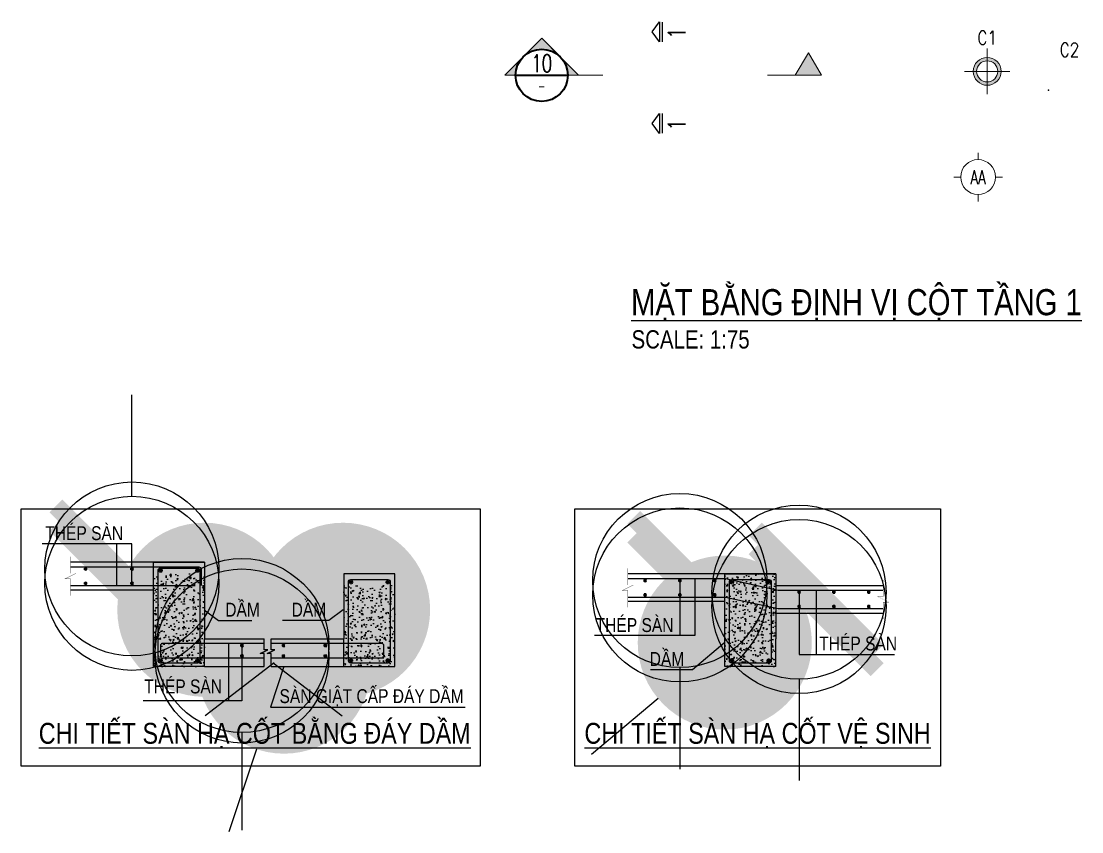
# Model space of a CAD drawing. Header units: millimetres. Extents: x -16234 to 41958, y -634 to 22853.
# Drawn here: x -16234 to -1004, y -634 to 11008 of the extents above; entities that cross this region are included whole.
import ezdxf
from ezdxf.enums import TextEntityAlignment as Align

# ---------------------------------------------------------------- set-up
doc = ezdxf.new("R2010")
doc.units = ezdxf.units.MM
doc.linetypes.add('$0$HIDDEN2_DBIM', pattern=[4.762499999999999, 3.175, -1.5875])
doc.linetypes.add('DASHDOT2_DBIM', pattern=[12.7, 6.35, -3.175, 0, -3.175])
for name, color, linetype, lineweight in [('DCE_Beam', 3, '$0$HIDDEN2_DBIM', 25), ('DCE_Block', 8, 'Continuous', 9), ('DCE_Coc', 2, 'Continuous', 13), ('DCE_NAME', 2, 'Continuous', 25), ('Dce_text', 2, 'Continuous', 30), ('DCE_TextCoc', 2, 'Continuous', 15), ('DCE_ThepChu', 1, 'Continuous', 35), ('DCE_Truc', 8, 'DASHDOT2_DBIM', 13), ('S-_GEN-SYM-_S---', 60, 'Continuous', 13)]:
    doc.layers.add(name, color=color, linetype=linetype, lineweight=lineweight)
doc.layers.add('DCE_Note', color=117, linetype='Continuous')
doc.layers.add('POINTS', color=5, linetype='Continuous')
doc.styles.add('Dce_Text', font='simplex.shx', dxfattribs={"width": 0.8, "bigfont": 'vtxt.shx'})
doc.styles.add('Dce_Text2', font='arial.ttf', dxfattribs={"width": 0.8})
doc.dimstyles.new('Dce_207MV', dxfattribs={"dimscale": 25, "dimtxt": 2, "dimasz": 1.5, "dimexe": 1, "dimexo": 2, "dimgap": 1, "dimtad": 1, "dimdec": 0, "dimrnd": 5, "dimtxsty": 'Dce_Text', "dimblk": 'ARCHTICK', "dimcen": 2.5, "dimclrd": 8, "dimclre": 8, "dimclrt": 3, "dimadec": 0, "dimazin": 0, "dimtfac": 1, "dimtdec": 0, "dimtix": 1, "dimtmove": 2, "dimatfit": 3, "dimldrblk": 'DOTBLANK', "dimfxl": 1, "dimarcsym": 0})
doc.dimstyles.new('Dce_208MV', dxfattribs={"dimscale": 25, "dimtxt": 2, "dimasz": 1.5, "dimexe": 1, "dimexo": 2, "dimgap": 1, "dimtad": 1, "dimdec": 0, "dimrnd": 5, "dimtxsty": 'Dce_Text', "dimblk": 'ARCHTICK', "dimcen": 2.5, "dimclrd": 8, "dimclre": 8, "dimclrt": 3, "dimadec": 0, "dimazin": 0, "dimtfac": 1, "dimtdec": 0, "dimtix": 1, "dimtmove": 2, "dimatfit": 3, "dimldrblk": 'ARCHTICK', "dimfxl": 1, "dimarcsym": 0})

# ---------------------------------------------------------------- blocks, each defined once
blk = doc.blocks.new('Dce_TenTruc')
at = {"layer": 'DCE_Block'}
blk.add_circle((0, 0), 2.5, dxfattribs=at)
at = {"layer": 'DCE_Truc'}
for p, q in [((0, 3.5), (0, 2.5)), ((-3.5, 0), (-2.5, 0)), ((2.5, 0), (3.5, 0)), ((0, -2.5), (0, -3.5))]:
    blk.add_line(p, q, dxfattribs=at)
at = {"layer": 'Dce_text', "color": 11, "style": 'Dce_Text', "width": 0.7}
blk.add_attdef('TRUC', text='', height=2, dxfattribs=at).set_placement((0, -1), align=Align.CENTER)
blk = doc.blocks.new('*U123')
for points in [[(-0.418706329059205, 9.230631587873628), (-0.418706329059205, 6.354648971755065), (-1.455082168482477, 7.792640279814346), (-0.418706329059205, 9.230631587873628)], [(-0.418706329059205, -3.907856504171758), (-0.418706329059205, -6.783839120290321), (-1.455082168482477, -5.34584781223104), (-0.418706329059205, -3.907856504171758)]]:
    blk.add_lwpolyline(points)
at = {"const_width": 0.1944444444444444}
for points in [[(0, 6.354648971755065), (0, 9.230631587873628)], [(0, -6.783839120290321), (0, -3.907856504171758)]]:
    blk.add_lwpolyline(points, dxfattribs=at)
at = {"style": 'Dce_Text', "width": 0.8, "flags": 8}
for tag, p in [('1', (2.061202279641293, 7.61424573407157)), ('2', (2.061202279641294, -5.524242357973816))]:
    blk.add_attdef(tag, text='', height=2.5, rotation=89.99999999999999, dxfattribs=at).set_placement(p, align=Align.MIDDLE)
blk = doc.blocks.new('*U125')
at = {"layer": 'S-_GEN-SYM-_S---'}
for points in [[(5.312330611468756, 5.293789407753501), (-0.0002710121452219867, 10.62550633046663), (-5.313087849094019, 5.29400385816246, -0.4152540894159081)], [(80.32947263060507, -0.009342310959593595), (76.57931501870337, 6.486423974210896), (72.82947263197615, -0.009190940162023587)]]:
    blk.add_hatch(color=256, dxfattribs=at).paths.add_polyline_path(points)
h = blk.add_hatch(color=256, dxfattribs=at)
edge = h.paths.add_edge_path()
edge.add_line((-7.499999998631615, 0.0001513707993890563), (-10.58735540892491, 0.0002136821928455391))
edge.add_line((-10.58735540892491, 0.0002136821928455391), (-5.312623253195178, 5.293497526187438))
edge.add_arc((-0.001822563420988743, 0.000288584323971719), 7.498177436466102, 135.0950519680654, 180.0010484889052)
h = blk.add_hatch(color=256, dxfattribs=at)
edge = h.paths.add_edge_path()
edge.add_line((7.49999999864071, -0.000151370795751261), (10.58735540893855, -0.0002136821892078358))
edge.add_line((10.58735540893855, -0.0002136821892078358), (5.312836923801362, 5.293283074936528))
edge.add_arc((0.00182257508110073, 0.0002885107637742301), 7.498177436462464, -0.003361264397199193, 44.90263525644258, ccw=False)
blk.add_line((0.0002353001873825751, 10.62499999770786), (10.58735540893673, -0.000213682137366601), dxfattribs=at)
at = {"layer": 'S-_GEN-SYM-_S---', "color": 11, "lineweight": 35}
blk.add_line((-7.499979126230752, -5.52254639588079e-14), (7.499979126230752, 5.52254639588079e-14), dxfattribs=at)
at = {"layer": 'S-_GEN-SYM-_S---'}
for points in [[(-5.313087849094019, 5.29400385816246), (-0.0002710121452219867, 10.62550633046663), (5.312330611468756, 5.293789407753501)], [(64.8294726336055, -0.00902947797795227), (80.32947263060507, -0.009342310959593595), (76.57931501870337, 6.486423974210896), (72.82947263197615, -0.009190940162023587)], [(17.58735540756196, -0.0003549616002712243), (7.499514544534087, 0.0003549616002467126)]]:
    blk.add_lwpolyline(points, dxfattribs=at)
for points in [[(-7.499999998631615, 0.0001513707993890563), (-10.58735540892491, 0.0002136821928455391), (-5.312623253195178, 5.293497526187438, 0.1984860058438009), (-7.499999998631615, 0.0001513707993890563, -0.6106545196669084)], [(7.49999999864071, -0.000151370795751261), (10.58735540893855, -0.0002136821892078358), (5.312836923801362, 5.293283074936528, -0.1984860058438009), (7.49999999864071, -0.000151370795751261, 0.6106545196669084)]]:
    blk.add_lwpolyline(points, format="xyb", dxfattribs=at)
at = {"layer": 'S-_GEN-SYM-_S---', "color": 11, "lineweight": 35}
blk.add_circle((5.366018740460274e-11, 3.951226780548373e-25), 7.500000000163705, dxfattribs=at)
at = {"layer": 'S-_GEN-SYM-_S---', "color": 11, "lineweight": 35, "style": 'Dce_Text', "width": 0.7}
for tag, height, p in [('10', 5, (-0.001270858261705143, 3.437003220974276)), ('-', 3.5, (0.002479141758158221, -3.089869247472961))]:
    blk.add_attdef(tag, text='', height=height, dxfattribs=at).set_placement(p, align=Align.MIDDLE_CENTER)
blk = doc.blocks.new('DCE_Section')
ref = blk.add_blockref('*U125', (-1732.823656246892, 0.1744581830807874), dxfattribs=dict(xscale=50, yscale=50, zscale=50))
ref.add_attrib('-', '-', dxfattribs={"layer": 'S-_GEN-SYM-_S---', "color": 11, "lineweight": 35, "height": 160, "style": 'Dce_Text', "width": 0.6}).set_placement((-1732.699699158908, -154.3190041904218), align=Align.MIDDLE_CENTER)
ref.add_attrib('10', '10', dxfattribs={"layer": 'S-_GEN-SYM-_S---', "color": 11, "lineweight": 35, "height": 249.9999999999999, "rotation": 359.9999999995829, "style": 'Dce_Text', "width": 0.7}).set_placement((-1732.887199159955, 172.0246192318973), align=Align.MIDDLE_CENTER)
at = {"layer": 'DCE_NAME'}
ref = blk.add_blockref('*U123', (0.08806433604877384, -155.8594061150761), dxfattribs=dict(at, xscale=100, yscale=100, zscale=100))
ref.add_attrib('2', '1', dxfattribs={"layer": '0', "height": 250, "rotation": 90, "style": 'Dce_Text', "width": 0.8}).set_placement((206.2082923001781, -708.2836419124615), align=Align.MIDDLE)
ref.add_attrib('1', '1', dxfattribs={"layer": '0', "height": 250, "rotation": 90, "style": 'Dce_Text', "width": 0.8}).set_placement((206.2082923001781, 605.5651672920685), align=Align.MIDDLE)
blk = doc.blocks.new('*U144')
at = {"ltscale": 150}
h = blk.add_hatch(color=256, dxfattribs=at)
h.dxf.hatch_style = 1
h.paths.add_polyline_path([(-7.275957614289305e-12, 2.000000000029104), (-7.275957614289305e-12, 1.520000000015134, -0.4142135623730951), (1.52000000002241, 1.455191522847273e-11), (2.000000000007276, 1.455191522847273e-11, 0.414213562373095)])
h.paths.add_polyline_path([(-7.275957614289305e-12, 1.520000000015134), (-7.275957614289305e-12, 2.000000000029104, 0.414213562373095), (-2.000000000021828, 1.455191522847273e-11), (-1.520000000036962, 1.455191522847273e-11, -0.414213562373095)])
h.paths.add_polyline_path([(-1.520000000036962, 1.455191522847273e-11), (-2.000000000021828, 1.455191522847273e-11, 0.414213562373095), (-7.275957614289305e-12, -2), (-7.275957614289305e-12, -1.520000000000582, -0.4142135623730949)])
h.paths.add_polyline_path([(2.000000000007276, 1.455191522847273e-11), (1.52000000002241, 1.455191522847273e-11, -0.414213562373095), (-7.275957614289305e-12, -1.520000000000582), (-7.275957614289305e-12, -2, 0.414213562373095)])
at = {"ltscale": 100}
for p, q in [((-7.275957614289305e-12, -3.268571428600033), (-7.275957614289305e-12, 3.268571428600033)), ((-3.268571428578205, 1.455191522847273e-11), (3.268571428621861, 1.455191522847273e-11))]:
    blk.add_line(p, q, dxfattribs=at)
at = {"ltscale": 150}
for radius in [2.000000000014551, 1.520000000011059]:
    blk.add_circle((-7.275957614289305e-12, 1.455191522847273e-11), radius, dxfattribs=at)
at = {"layer": 'POINTS', "ltscale": 0.1}
blk.add_point((-3.637978807123477e-11, -1.45483625147939e-11), dxfattribs=at)
at = {"layer": 'DCE_TextCoc', "style": 'Dce_Text', "width": 0.8}
blk.add_attdef('PILE.TAG', text='', height=2, dxfattribs=at).set_placement((0, 4.836453685267498), align=Align.MIDDLE_CENTER)
blk = doc.blocks.new('*U129')
at = {"layer": 'POINTS', "ltscale": 0.1}
blk.add_point((-3.637978807123477e-11, -1.45483625147939e-11), dxfattribs=at)
at = {"style": 'Dce_Text', "width": 0.8}
blk.add_attdef('PILE.TAG2', text='', height=2, dxfattribs=at).set_placement((2.997961835741516, 5.787249758021171), align=Align.MIDDLE_CENTER)
blk = doc.blocks.new('DCE_Plan header 1')
at = {"color": 2, "style": 'Dce_Text2', "width": 0.8, "flags": 8}
for tag, p in [('DRAWING-E', (-0.5101995803561294, 8.253288589412477)), ('DRAWING-VN', (-0.5101995803561294, 0.2813025729028595))]:
    blk.add_attdef(tag, p, '', height=4, dxfattribs=at)
at = {"color": 11, "lineweight": 35, "style": 'Dce_Text2', "width": 0.8, "flags": 8}
blk.add_attdef('SCALE_1:100', (-0.4156547906932246, -6.092503715033672), '', height=2.8, dxfattribs=at)
blk = doc.blocks.new('Dce_McThepChu')
at = {"color": 0}
for p, q in [((-0.5, 0), (0.5, 0)), ((-0.3535533905960619, 0.353553390592424), (0.3535533905960619, -0.353553390592424)), ((0.3535533905960619, 0.353553390592424), (-0.3535533905960619, -0.353553390592424)), ((0, 0.5), (0, -0.5))]:
    blk.add_line(p, q, dxfattribs=at)
at = {"color": 0, "const_width": 0.08333333333333334}
blk.add_lwpolyline([(-0.5, -1.818989403545856e-12, 1), (0.5000000000145519, -1.818989403545856e-12, 1), (-0.5, -1.818989403545856e-12, 1)], format="xyb", dxfattribs=at)
blk = doc.blocks.new('*U147')
at = {"layer": 'DCE_ThepChu', "xscale": 14, "yscale": 14, "zscale": 18}
for p in [(-1.01863406598568e-10, 30.99999999982538), (-1.01863406598568e-10, -30.99999999982538)]:
    blk.add_blockref('Dce_McThepChu', p, dxfattribs=at)
blk = doc.blocks.new('*U148')
at = {"layer": 'DCE_ThepChu', "xscale": -14, "yscale": 14, "zscale": 18}
for p in [(1.01863406598568e-10, 22.49999999982538), (1.01863406598568e-10, -22.49999999982538)]:
    blk.add_blockref('Dce_McThepChu', p, dxfattribs=at)
blk = doc.blocks.new('_ArchTick')
at = {"color": 0, "linetype": 'ByBlock', "const_width": 0.15}
blk.add_lwpolyline([(-0.5, -0.5), (0.5, 0.5)], dxfattribs=at)
blk = doc.blocks.new('_DotBlank')
at = {"color": 0, "linetype": 'ByBlock', "lineweight": -2}
blk.add_line((-0.5, 0), (-1, 0), dxfattribs=at)
blk.add_circle((0, 0), 0.5, dxfattribs=at)
blk = doc.blocks.new('*U151')
at = {"layer": 'DCE_ThepChu', "xscale": 0.4666666666666667, "yscale": 0.4666666666666667, "zscale": 0.6}
for p in [(-3.395446886618932e-12, 1.033333333327513), (-3.395446886618932e-12, -1.033333333327513)]:
    blk.add_blockref('Dce_McThepChu', p, dxfattribs=at)
blk = doc.blocks.new('*U152')
at = {"layer": 'DCE_Note', "color": 0, "linetype": 'ByBlock', "lineweight": -2, "transparency": 16777216}
for p in [(-10, 0), (-5, 0), (0, 0)]:
    blk.add_blockref('*U151', p, dxfattribs=at)
blk = doc.blocks.new('*U153')
at = {"layer": 'DCE_ThepChu', "xscale": 0.4666666666666667, "yscale": 0.4666666666666667, "zscale": 0.6}
for p in [(-3.395446886618932e-12, 1.033333333327513), (-3.395446886618932e-12, -1.033333333327513)]:
    blk.add_blockref('Dce_McThepChu', p, dxfattribs=at)
blk = doc.blocks.new('*U154')
at = {"layer": 'DCE_Note', "color": 0, "linetype": 'ByBlock', "lineweight": -2, "transparency": 16777216}
for p in [(-10, 0), (-5, 0), (0, 0)]:
    blk.add_blockref('*U153', p, dxfattribs=at)
blk = doc.blocks.new('SanHaCoteDayDam')
at = {"layer": 'DCE_Note'}
h = blk.add_hatch(dxfattribs=at)
h.set_pattern_fill('AR-CONC', scale=0.2666666666666667)
h.set_pattern_definition([(49.99999999999999, (417.4799378515054, -11665.21003594331), (1.912693820268676, -0.1673390266202536), [0.2, -2.2]), (355, (417.4799378515054, -11665.21003594331), (-0.3700035563013334, 2.005845689866698), [0.16, -1.76]), (100.45144446, (417.6393290008382, -11665.22398086065), (1.542690257938965, 1.838506642583012), [0.1699738453333329, -1.869712298666663]), (46.18420000000002, (417.4799378515054, -11664.67670260998), (2.84597688179086, -0.4413847487815374), [0.3, -3.3]), (96.63563549, (417.7171025048382, -11664.71348476198), (2.492431855131275, 2.597649602065468), [0.254960912, -2.804570026666667]), (351.1841639899999, (417.4799378515054, -11664.67670260998), (2.492431853479395, 2.597649600719974), [0.2400000000000001, -2.640000002666667]), (21, (417.7466045181718, -11664.81003594331), (1.591752138982564, -1.07365037510757), [0.2, -2.2]), (326.0000000000001, (417.7466045181718, -11664.81003594331), (0.6488408851242179, 1.933733453458275), [0.16, -1.76]), (71.45144474, (417.8792505288384, -11664.89950680731), (2.240593004613256, 0.8600830741502768), [0.16997384, -1.869712298666667]), (37.50000000000001, (417.4799378515054, -11665.21003594331), (0.03242628084610845, 0.887716943550164), [0, -1.738666666666667, 0, -1.786666666666667, 0, -1.766666666666667]), (7.499999999999998, (417.4799378515054, -11665.21003594331), (0.7015187665123963, 1.051764565019627), [0, -1.018666666666667, 0, -1.698666666666667, 0, -0.6733333333333333]), (327.5, (416.8852711848385, -11665.21003594331), (1.423526496459757, -0.06014632462501268), [0, -0.6666666666666669, 0, -2.080000000000001, 0, -2.760000000000001]), (317.5, (416.618604518172, -11665.21003594331), (1.555163118246363, 0.2669466195528473), [0, -0.8666666666666669, 0, -1.381333333333334, 0, -1.96])])
h.paths.add_polyline_path([(18.99637891915333, 27.64274116497154), (26.32971225248727, 27.64274116497154), (26.32971225248727, 14.30940783163623), (18.99637891915333, 14.30940783163623)])
h = blk.add_hatch(dxfattribs=at)
h.set_pattern_fill('AR-CONC', scale=0.2666666666666667)
h.set_pattern_definition([(49.99999999999999, (447.1466045181896, -11665.21003594331), (1.912693820268676, -0.1673390266202536), [0.2, -2.2]), (355, (447.1466045181896, -11665.21003594331), (-0.3700035563013334, 2.005845689866698), [0.16, -1.76]), (100.45144446, (447.3059956675224, -11665.22398086065), (1.542690257938965, 1.838506642583012), [0.1699738453333328, -1.869712298666663]), (46.18420000000002, (447.1466045181896, -11664.67670260998), (2.84597688179086, -0.4413847487815374), [0.3, -3.3]), (96.63563549, (447.3837691715225, -11664.71348476198), (2.492431855131275, 2.597649602065468), [0.254960912, -2.804570026666667]), (351.1841639899999, (447.1466045181896, -11664.67670260998), (2.492431853479395, 2.597649600719974), [0.2400000000000001, -2.640000002666667]), (21, (447.4132711848561, -11664.81003594331), (1.591752138982564, -1.07365037510757), [0.2, -2.2]), (326.0000000000001, (447.4132711848561, -11664.81003594331), (0.6488408851242179, 1.933733453458275), [0.16, -1.76]), (71.45144474, (447.5459171955226, -11664.89950680731), (2.240593004613256, 0.8600830741502768), [0.16997384, -1.869712298666667]), (37.50000000000001, (447.1466045181896, -11665.21003594331), (0.03242628084610845, 0.887716943550164), [0, -1.738666666666667, 0, -1.786666666666667, 0, -1.766666666666667]), (7.499999999999998, (447.1466045181896, -11665.21003594331), (0.7015187665123963, 1.051764565019627), [0, -1.018666666666667, 0, -1.698666666666667, 0, -0.6733333333333333]), (327.5, (446.5519378515228, -11665.21003594331), (1.423526496459757, -0.06014632462501268), [0, -0.6666666666666669, 0, -2.080000000000001, 0, -2.760000000000001]), (317.5, (446.2852711848564, -11665.21003594331), (1.555163118246363, 0.2669466195528473), [0, -0.8666666666666669, 0, -1.381333333333334, 0, -1.96])])
h.paths.add_polyline_path([(46.32971225250456, 25.97607449830502), (53.66304558583759, 25.97607449830502), (53.66304558583759, 14.30940783163623), (46.32971225250456, 14.30940783163623)])
at = {"layer": 'DCE_Note', "color": 7}
for p, q in [((26.32971225248727, 29.30940783163828), (7.067695546325893, 29.30940783163624)), ((18.99637891915333, 25.30940783163828), (18.99637891915333, 29.30940783163828)), ((18.99637891915333, 25.30940783163828), (7.067695546325893, 25.30940783163828)), ((26.32971225248727, 18.30940783163624), (34.8837825333412, 18.30940783163624)), ((26.32971225248727, 14.30940783163623), (26.32971225248727, 18.30940783163624)), ((35.87950331073078, 18.30940783163624), (46.32971225250456, 18.30940783163624)), ((46.32971225250456, 14.30940783163623), (46.32971225250456, 18.30940783163624)), ((53.66304558583759, 14.30940783163623), (53.66304558583759, 18.30940783163624)), ((26.32971225248727, 14.30940783163623), (34.8837825333412, 14.30940783163623)), ((35.87950331073078, 14.30940783163623), (53.66304558583759, 14.30940783163623))]:
    blk.add_line(p, q, dxfattribs=at)
blk.add_lwpolyline([(65.91107550362356, 0), (-2.842170943040401e-14, 0), (-2.842170943040401e-14, 36.9903119177834), (65.91107550362356, 36.9903119177834)], close=True, dxfattribs=at)
at = {"layer": 'DCE_Note', "color": 7, "const_width": 0.03333333333333333}
blk.add_lwpolyline([(7.067695546325893, 24.50940783163833), (7.067695546325893, 26.90940783163819), (6.267695546325712, 26.90940783163819), (7.867695546325166, 27.70940783163815), (7.067695546325893, 27.70940783163815), (7.067695546325893, 30.10940783163642)], dxfattribs=at)
at = {"layer": 'DCE_Note', "color": 7}
for points in [[(18.99637891915333, 29.30940783163828), (26.32971225248727, 29.30940783163828), (26.32971225248727, 18.30940783163624)], [(53.6630455858385, 14.30940783163828), (53.66304558583759, 27.64274116497154), (46.32971225250456, 27.64274116497154), (46.32971225250456, 18.30940783163624)], [(7.067695546325893, 25.97607449830298), (24.99637891915333, 25.97607449830298)], [(26.32971225248727, 14.30940783163623), (18.99637891915333, 14.30940783163623), (18.99637891915333, 25.30940783163828)], [(34.8837825333412, 14.30940783163623), (34.8837825333412, 16.17599082881247), (34.33044920000881, 16.17599082881247), (35.43711586667449, 16.72932416214508), (34.8837825333412, 16.72932416214508), (34.8837825333412, 18.30940783163624)], [(35.87950331073078, 14.30940783163623), (35.87950331073078, 16.17599082881247), (35.3261699773975, 16.17599082881247), (36.43283664406316, 16.72932416214508), (35.87950331073078, 16.72932416214508), (35.87950331073078, 18.30940783163624)], [(34.8837825333412, 15.54274116497163), (20.32971225248727, 15.54274116497163)], [(52.08901297398732, 15.54274116497163), (35.87950331073078, 15.54274116497163)], [(46.32971225250456, 14.30940783163623), (53.66304558583759, 14.30940783163623)]]:
    blk.add_lwpolyline(points, dxfattribs=at)
for points in [[(7.067695546325893, 28.64274116496768), (25.49637891915333, 28.64274116496768, -0.414213562373095), (25.82971225248727, 28.30940783163624), (25.82971225248727, 25.97607449830093)], [(34.8837825333412, 17.64274116496972), (20.32971225248727, 17.64274116496972, 0.414213562373095), (19.99637891915333, 17.30940783163624), (19.99637891915333, 15.69274116497149)], [(52.08570021903414, 15.85146396986374), (52.08570021903414, 17.30940783163828, 0.4142135623747999), (51.75236688570475, 17.64274116496972), (35.87950331073078, 17.64274116496972)]]:
    blk.add_lwpolyline(points, format="xyb", dxfattribs=at)
for points in [[(19.99637891915333, 28.47607449830298), (25.32971225248727, 28.47607449830298, -0.414213562373095), (25.6630455858203, 28.14274116496972), (25.6630455858203, 15.14274116497154, -0.414213562373095), (25.32971225248727, 14.80940783163623), (19.99637891915333, 14.80940783163623, -0.414213562373095), (19.6630455858203, 15.14274116497154), (19.6630455858203, 28.14274116496972, -0.414213562373095)], [(47.32971225250456, 26.80940783163624), (52.66304558583759, 26.80940783163624, -0.414213562373095), (52.99637891917062, 26.47607449830298), (52.99637891917062, 15.14274116497154, -0.414213562373095), (52.66304558583759, 14.80940783163623), (47.32971225250456, 14.80940783163623, -0.414213562373095), (46.99637891917062, 15.14274116497154), (46.99637891917062, 26.47607449830298, -0.414213562373095)]]:
    blk.add_lwpolyline(points, format="xyb", close=True, dxfattribs=at)
at = {"layer": 'DCE_Note', "color": 7, "linetype": 'ByBlock', "lineweight": -2, "transparency": 16777216, "xscale": 0.03333333333333333, "yscale": 0.03333333333333333, "zscale": 0.03333333333333333}
for name, p in [('*U147', (9.230655983135847, 27.30940783163828)), ('*U147', (15.89732264980282, 27.30940783163828)), ('*U148', (31.69533950175716, 16.59274116497159)), ('*U148', (37.64491392881517, 16.59274116497159)), ('*U148', (43.66340425396628, 16.59274116497159))]:
    blk.add_blockref(name, p, dxfattribs=at)
at = {"layer": 'DCE_Note', "color": 7, "yscale": 0.6, "zscale": 0.6, "rotation": 180}
for p, xscale in [((20.02971225248254, 28.10940783163051), 0.6), ((25.29637891914896, 28.10940783163051), -0.6), ((47.36304558583286, 26.44274116496376), 0.6), ((52.62971225249929, 26.44274116496376), -0.6)]:
    blk.add_blockref('Dce_McThepChu', p, dxfattribs=dict(at, xscale=xscale))
at = {"layer": 'DCE_Note', "color": 7, "yscale": 0.6, "zscale": 0.6}
for p, xscale in [((20.02971225248709, 15.17607449831075), -0.6), ((25.29637891915351, 15.17607449831075), 0.6), ((47.36304558583741, 15.17607449831075), -0.6), ((52.62971225250475, 15.17607449831075), 0.6)]:
    blk.add_blockref('Dce_McThepChu', p, dxfattribs=dict(at, xscale=xscale))
at = {"layer": 'DCE_Note', "color": 7, "style": 'Dce_Text2', "width": 0.8}
for s, height, p in [('THÉP SÀN', 2, (3.457622560947101, 32.47852606471952)), ('DẦM', 2, (29.29998267010157, 21.48787122227668)), ('DẦM', 2, (38.83003127426217, 21.48787122227668)), ('THÉP SÀN', 2, (17.65909119040847, 10.46688627806247)), ('SÀN GIẬT CẤP ĐÁY DẦM', 2, (37.08764854461059, 9.074617950931724)), ('%%UCHI TIẾT SÀN HẠ CỐT BẰNG ĐÁY DẦM', 3, (2.518969967208221, 3.231787541410085))]:
    blk.add_text(s, height=height, dxfattribs=at).set_placement(p)
at = {"layer": 'DCE_Note', "color": 7}
for points, dimstyle, override in [([(15.89732264979918, 28.34274116496386), (15.89732264979918, 31.96185939805105), (2.994285623538389, 31.96185939805105)], 'Dce_207MV', {"dimasz": 1}), ([(15.89732264980282, 26.27607449831066), (15.89732264980282, 31.96185939805105), (2.994285623538389, 31.96185939805105)], 'Dce_207MV', {"dimasz": 1}), ([(13.74358084818502, 25.97607449830298), (13.74358084818502, 31.96185939805105), (2.994285623538389, 31.96185939805105)], 'Dce_208MV', {"dimasz": 0.7}), ([(13.74358084818502, 28.64274116496768), (13.74358084818502, 31.96185939805105), (2.994285623538389, 31.96185939805105)], 'Dce_208MV', {"dimasz": 0.7}), ([(26.29488093024608, 22.47953788894529), (28.31844560780061, 20.92120455561189), (33.10177894113437, 20.92120455561189)], 'Dce_207MV', {"dimasz": 1, "dimldrblk": 'Dot'}), ([(46.22079271013352, 22.47953788894529), (44.19722803257899, 20.92120455561189), (37.51336460759556, 20.92120455561189)], 'Dce_207MV', {"dimasz": 1, "dimldrblk": 'Dot'}), ([(29.78602689992383, 17.64274116496972), (29.78602689992383, 9.40614628467506), (17.51325316530753, 9.40614628467506)], 'Dce_208MV', {"dimasz": 0.7}), ([(31.69533950175352, 17.34274116496385), (31.69533950175352, 9.40614628467506), (17.51325316530753, 9.40614628467506)], 'Dce_207MV', {"dimasz": 1}), ([(31.69533950175716, 15.84274116497545), (31.69533950175716, 9.40614628467506), (17.51325316530753, 9.40614628467506)], 'Dce_207MV', {"dimasz": 1}), ([(29.78602689992383, 15.54274116497163), (29.78602689992383, 9.40614628467506), (17.51325316530753, 9.40614628467506)], 'Dce_208MV', {"dimasz": 0.7}), ([(37.735313558519, 14.30940783163623), (35.80232487794272, 8.507951284266937), (63.761775889242, 8.507951284266937)], 'Dce_207MV', {"dimasz": 1, "dimldrblk": 'Dot'})]:
    blk.add_leader(points, dimstyle=dimstyle, override=override, dxfattribs=at)
blk = doc.blocks.new('SanHaCoteVeSinh')
at = {"layer": 'DCE_Note'}
h = blk.add_hatch(dxfattribs=at)
h.set_pattern_fill('AR-CONC', scale=0.2666666666666667)
h.set_pattern_definition([(49.99999999999999, (604.4590682491307, -10465.65630763503), (1.912693820268676, -0.1673390266202536), [0.2, -2.2]), (355, (604.4590682491307, -10465.65630763503), (-0.3700035563013333, 2.005845689866698), [0.16, -1.76]), (100.45144446, (604.6184593984635, -10465.67025255237), (1.542690257938965, 1.838506642583012), [0.1699738453333327, -1.86971229866666]), (46.18420000000001, (604.4590682491307, -10465.1229743017), (2.845976881790859, -0.4413847487815374), [0.3, -3.3]), (96.63563549, (604.6962329024627, -10465.1597564537), (2.492431855131275, 2.597649602065468), [0.254960912, -2.804570026666666]), (351.1841639899999, (604.4590682491307, -10465.1229743017), (2.492431853479395, 2.597649600719974), [0.2400000000000001, -2.640000002666667]), (21, (604.7257349157971, -10465.25630763503), (1.591752138982564, -1.07365037510757), [0.2, -2.2]), (326.0000000000001, (604.7257349157971, -10465.25630763503), (0.6488408851242179, 1.933733453458275), [0.16, -1.76]), (71.45144474, (604.8583809264637, -10465.34577849903), (2.240593004613256, 0.8600830741502767), [0.16997384, -1.869712298666666]), (37.49999999999999, (604.4590682491307, -10465.65630763503), (0.03242628084610845, 0.887716943550164), [0, -1.738666666666667, 0, -1.786666666666667, 0, -1.766666666666667]), (7.499999999999999, (604.4590682491307, -10465.65630763503), (0.7015187665123963, 1.051764565019627), [0, -1.018666666666666, 0, -1.698666666666666, 0, -0.6733333333333332]), (327.5, (603.864401582463, -10465.65630763503), (1.423526496459757, -0.06014632462501268), [0, -0.6666666666666667, 0, -2.08, 0, -2.76]), (317.5, (603.5977349157965, -10465.65630763503), (1.555163118246363, 0.2669466195528473), [0, -0.8666666666666668, 0, -1.381333333333334, 0, -1.96])])
h.paths.add_polyline_path([(21.53202886050713, 27.64274116496972), (28.86536219384107, 27.64274116496972), (28.86536219384107, 14.30940783163624), (21.53202886050713, 14.30940783163624)])
at = {"layer": 'DCE_Note', "color": 7}
for p, q in [((28.86536219384107, 27.64274116496972), (7.610091134583854, 27.6427411649679)), ((21.53202886050713, 23.64274116496972), (21.53202886050713, 27.64274116496972)), ((28.86536219384107, 25.97607449830321), (44.28298057346183, 25.97607449830093)), ((21.53202886050713, 23.64274116496972), (7.610091134583854, 23.64274116496972)), ((28.86536219384107, 21.97607449830321), (44.28298057346183, 21.97607449830321)), ((28.86536219384107, 14.30940783163624), (28.86536219384107, 18.30940783163624))]:
    blk.add_line(p, q, dxfattribs=at)
blk.add_lwpolyline([(52.49580096996215, 0), (0, 0), (0, 36.9903119177834), (52.49580096996215, 36.9903119177834)], close=True, dxfattribs=at)
at = {"layer": 'DCE_Note', "color": 7, "const_width": 0.03333333333333333}
for points in [[(7.610091134583854, 22.84274116496954), (7.610091134583854, 25.24274116496963), (6.810091134582763, 25.24274116496963), (8.410091134583126, 26.04274116496981), (7.610091134583854, 26.04274116496981), (7.610091134583854, 28.44274116496763)], [(44.28298057346183, 21.17607449830302), (44.28298057346183, 23.57607449830311), (45.0829805734611, 23.57607449830311), (43.48298057346256, 24.37607449830284), (44.28298057346183, 24.37607449830284), (44.28298057346183, 26.77607449830111)]]:
    blk.add_lwpolyline(points, dxfattribs=at)
at = {"layer": 'DCE_Note', "color": 7}
for points in [[(21.53202886050713, 27.64274116496972), (28.86536219384107, 27.64274116496972), (28.86536219384107, 18.30940783163624)], [(7.610091134583854, 26.97607449830093), (21.64058721326728, 26.97607449830093), (29.20260132605108, 25.30940783163442), (44.28298057346183, 25.30940783163442)], [(7.610091134583854, 24.30940783163624), (21.64058721326728, 24.30940783163624), (29.20260132605108, 22.64274116496972), (44.28298057346183, 22.64274116496972)], [(28.86536219384107, 14.30940783163624), (21.53202886050713, 14.30940783163624), (21.53202886050713, 23.64274116496972)]]:
    blk.add_lwpolyline(points, dxfattribs=at)
blk.add_lwpolyline([(22.53202886050713, 26.80940783163624), (27.86536219384107, 26.80940783163624, -0.414213562373095), (28.198695527175, 26.47607449830321), (28.198695527175, 15.14274116496972, -0.414213562373095), (27.86536219384107, 14.80940783163624), (22.53202886050713, 14.80940783163624, -0.414213562373095), (22.198695527175, 15.14274116496972), (22.198695527175, 26.47607449830321, -0.414213562373095)], format="xyb", close=True, dxfattribs=at)
blk.add_blockref('*U152', (20.07278554913319, 25.64274116496972), dxfattribs=at)
at = {"layer": 'DCE_Note', "color": 7, "yscale": 0.6, "zscale": 0.6, "rotation": 180}
for p, xscale in [((22.56536219383634, 26.44274116496399), 0.6), ((27.83202886050276, 26.44274116496399), -0.6)]:
    blk.add_blockref('Dce_McThepChu', p, dxfattribs=dict(at, xscale=xscale))
at = {"layer": 'DCE_Note', "color": 7, "extrusion": (0, 0, -1), "zscale": -1}
blk.add_blockref('*U154', (-32.19322537477092, 23.97607449830321), dxfattribs=at)
at = {"layer": 'DCE_Note', "color": 7, "yscale": 0.6, "zscale": 0.6}
for p, xscale in [((22.56536219384179, 15.17607449830894), -0.6), ((27.83202886050822, 15.17607449830894), 0.6)]:
    blk.add_blockref('Dce_McThepChu', p, dxfattribs=dict(at, xscale=xscale))
at = {"layer": 'DCE_Note', "color": 7, "style": 'Dce_Text2', "width": 0.8}
for s, height, p in [('THÉP SÀN', 2, (2.990842166636867, 19.28369164443666)), ('THÉP SÀN', 2, (35.0989204938669, 16.63077505482488)), ('DẦM', 2, (10.74783799515535, 14.41295675436777)), ('%%UCHI TIẾT SÀN HẠ CỐT VỆ SINH', 3, (1.373992411432482, 3.231787541410085))]:
    blk.add_text(s, height=height, dxfattribs=at).set_placement(p)
at = {"layer": 'DCE_Note', "color": 7}
for points, dimstyle, override in [([(17.21632043100544, 26.97607449830093), (17.21632043100544, 18.76702497777023), (2.840842166637231, 18.76702497777023)], 'Dce_208MV', {"dimasz": 0.7}), ([(15.07278554912955, 26.67607449829711), (15.07278554912955, 18.76702497777023), (2.840842166637231, 18.76702497777023)], 'Dce_207MV', {"dimasz": 1}), ([(15.07278554913319, 24.60940783164233), (15.07278554913319, 18.76702497777023), (2.840842166637231, 18.76702497777023)], 'Dce_207MV', {"dimasz": 1}), ([(32.19322537477456, 25.0094078316306), (32.19322537477456, 16.0474417214914), (45.91424164850105, 16.0474417214914)], 'Dce_207MV', {"dimasz": 1}), ([(34.65989204144171, 25.30940783163442), (34.65989204144171, 16.0474417214914), (45.91424164850105, 16.0474417214914)], 'Dce_208MV', {"dimasz": 0.7}), ([(17.21632043100544, 24.30940783163624), (17.21632043100544, 18.76702497777023), (2.840842166637231, 18.76702497777023)], 'Dce_208MV', {"dimasz": 0.7}), ([(32.1932253747691, 22.94274116497536), (32.19322537477092, 16.0474417214914), (45.91424164850105, 16.0474417214914)], 'Dce_207MV', {"dimasz": 1}), ([(34.65989204144171, 22.64274116496972), (34.65989204144171, 16.0474417214914), (45.91424164850105, 16.0474417214914)], 'Dce_208MV', {"dimasz": 0.7}), ([(21.53202886050713, 17.76499407254278), (16.87278554913064, 13.84629008770116), (10.88571826411317, 13.84629008770116)], 'Dce_207MV', {"dimasz": 1, "dimldrblk": 'Dot'})]:
    blk.add_leader(points, dimstyle=dimstyle, override=override, dxfattribs=at)

msp = doc.modelspace()

# ---------------------------------------------------------------- block references
at = {"xscale": 100, "yscale": 100, "zscale": 100}
msp.add_blockref('Dce_TenTruc', (-2493.587116473253, 8769.61793407968), dxfattribs=at).add_auto_attribs({'TRUC': 'AA'})
at = {"layer": 'DCE_Beam'}
msp.add_blockref('DCE_Section', (-7026.848054279581, 10230.87629448417), dxfattribs=at)
at = {"layer": 'DCE_Coc', "xscale": 100, "yscale": 100, "zscale": 100}
for name, p, values in [('*U144', (-2362.756260144284, 10287.37110964604), {'PILE.TAG': 'C1'}), ('*U129', (-1481.021356064013, 10017.28543541524), {'PILE.TAG2': 'C2'})]:
    msp.add_blockref(name, p, dxfattribs=at).add_auto_attribs(values)
at = {"layer": 'DCE_Note'}
ref = msp.add_blockref('DCE_Plan header 1', (-7438.60316657435, 6764.027439730064), dxfattribs=dict(at, xscale=75, yscale=75, zscale=75))
ref.add_attrib('SCALE_1:100', 'SCALE: 1:75', (-7469.777275876342, 6307.089661102538), dxfattribs={"layer": '0', "color": 11, "lineweight": 35, "height": 262.5, "style": 'Dce_Text2', "width": 0.8000000000000002})
ref.add_attrib('DRAWING-VN', '%%UMẶT BẰNG ĐỊNH VỊ CỘT TẦNG 1', (-7476.86813510106, 6785.125132697778), dxfattribs={"layer": '0', "color": 2, "height": 375, "style": 'Dce_Text2', "width": 0.8})
at = {"layer": 'DCE_Note', "xscale": 100, "yscale": 100, "zscale": 100}
for name, p in [('SanHaCoteDayDam', (-16234.04608779063, 306.9635612872589)), ('SanHaCoteVeSinh', (-8284.122479297104, 306.9635612872589))]:
    msp.add_blockref(name, p, dxfattribs=at)

doc.saveas('drawing.dxf')
